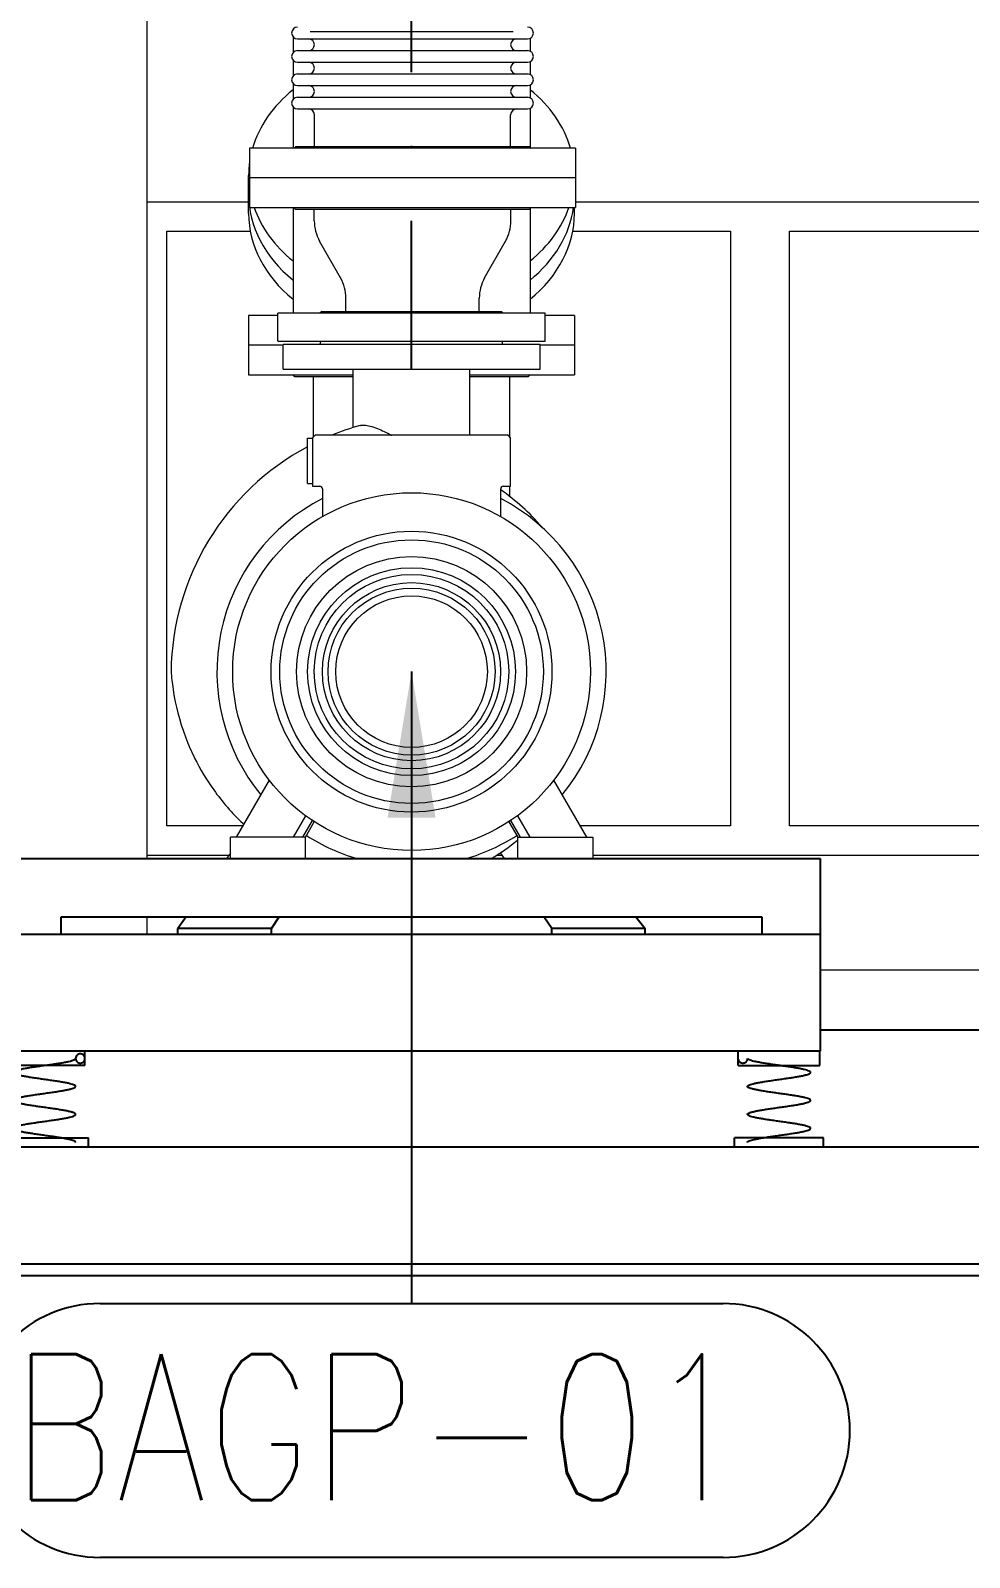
# Model space of a CAD drawing. Header units: millimetres. Extents: x -312439 to 477422, y -331570 to 212570.
# Drawn here: x 343406 to 344210, y 185863 to 187170 of the extents above; entities that cross this region are included whole.
import ezdxf

# ---------------------------------------------------------------- set-up
doc = ezdxf.new("R2010")
doc.units = ezdxf.units.MM
doc.linetypes.add('DASHDOT', pattern=[25.4, 12.7, -6.35, 0, -6.35])
doc.layers.add('ARCONDTEXTO', color=4, linetype='Continuous')
doc.layers.add('TEXTO FORMATO', color=4, linetype='Continuous')
doc.styles.add('ROMAND', font='ROMAND.SHX')
doc.styles.add('ROMANS', font='romans.shx', dxfattribs={"height": 187.5})
doc.dimstyles.new('1-50 (MILIMETRO)', dxfattribs={"dimscale": 0, "dimtxt": 125, "dimasz": 125, "dimexe": 100, "dimexo": 100, "dimgap": 50, "dimtad": 0, "dimdec": 0, "dimzin": 0, "dimdsep": 46, "dimtxsty": 'ROMAND', "dimcen": -390, "dimclrd": 1, "dimclre": 1, "dimclrt": 3, "dimadec": 0, "dimazin": 0, "dimtfac": 1, "dimtdec": 0, "dimtix": 1, "dimtmove": 2, "dimatfit": 2, "dimfxl": 1, "dimtvp": 1, "dimtolj": 1, "dimtzin": 0, "dimarcsym": 0})

msp = doc.modelspace()

# ---------------------------------------------------------------- linework, layer by layer
at = {"color": 3, "linetype": 'Continuous', "lineweight": 0, "extrusion": (0, 1, 0)}
for p, q in [((343505.189, 188409.804, 0), (343505.189, 186460.897, 0)), ((343505.189, 187023.055, 0), (343592.469, 187023.055, 0)), ((343872.319, 187023.055, 0), (344471.143, 187023.055, 0)), ((343522.458, 186998.055, 0), (343593.865, 186998.055, 0)), ((343522.458, 186488.897, 0), (343522.458, 186998.055, 0)), ((343870.073, 186998.055, 0), (344004.97, 186998.055, 0)), ((344004.97, 186998.055, 0), (344004.97, 186488.897, 0)), ((344055.443, 186998.055, 0), (344472.539, 186998.055, 0)), ((344055.443, 186488.897, 0), (344055.443, 186998.055, 0)), ((343617.469, 186925.747, 0), (343592.469, 186925.747, 0)), ((343592.469, 186925.747, 0), (343592.469, 186874.947, 0)), ((343846.469, 186927.697, 0), (343617.469, 186927.697, 0)), ((343617.469, 186903.897, 0), (343617.469, 186927.697, 0)), ((343655.069, 186929.297, 0), (343653.469, 186927.697, 0)), ((343655.069, 186929.297, 0), (343808.869, 186929.297, 0)), ((343808.869, 186929.297, 0), (343810.469, 186927.697, 0)), ((343846.469, 186903.897, 0), (343846.469, 186927.697, 0)), ((343871.469, 186925.747, 0), (343846.469, 186925.747, 0)), ((343871.469, 186925.747, 0), (343871.469, 186874.947, 0)), ((343621.969, 186900.347, 0), (343592.469, 186900.347, 0)), ((343617.469, 186903.897, 0), (343846.469, 186903.897, 0)), ((343841.969, 186900.897, 0), (343621.969, 186900.897, 0)), ((343621.969, 186879.897, 0), (343621.969, 186900.897, 0)), ((343653.969, 186900.897, 0), (343653.969, 186903.897, 0)), ((343809.969, 186900.897, 0), (343809.969, 186903.897, 0)), ((343841.969, 186879.897, 0), (343841.969, 186900.897, 0)), ((343871.469, 186900.347, 0), (343841.969, 186900.347, 0)), ((343621.969, 186879.897, 0), (343841.969, 186879.897, 0)), ((343681.969, 186829.908, 0), (343681.969, 186879.897, 0)), ((343781.969, 186823.321, 0), (343781.969, 186879.897, 0)), ((343592.469, 186874.947, 0), (343681.969, 186874.947, 0)), ((343632.069, 186873.347, 0), (343630.469, 186874.947, 0)), ((343681.969, 186873.347, 0), (343632.069, 186873.347, 0)), ((343647.819, 186873.347, 0), (343647.819, 186821.838, 0)), ((343781.969, 186874.947, 0), (343871.469, 186874.947, 0)), ((343831.869, 186873.347, 0), (343781.969, 186873.347, 0)), ((343816.119, 186821.838, 0), (343816.119, 186873.347, 0)), ((343831.869, 186873.347, 0), (343833.469, 186874.947, 0)), ((343642.757, 186782.109, 0), (343642.757, 186820.897, 0)), ((343642.757, 186820.897, 0), (343647.12, 186820.897, 0)), ((343649.302, 186823.321, 0), (343647.12, 186821.14, 0)), ((343647.12, 186821.14, 0), (343647.12, 186779.685, 0)), ((343814.636, 186823.321, 0), (343649.302, 186823.321, 0)), ((343816.817, 186821.14, 0), (343814.636, 186823.321, 0)), ((343816.817, 186779.685, 0), (343816.817, 186821.14, 0)), ((343642.757, 186782.109, 0), (343647.12, 186782.109, 0)), ((343647.12, 186779.685, 0), (343653.423, 186779.685, 0)), ((343655.605, 186777.503, 0), (343655.605, 186753.652, 0)), ((343808.333, 186753.652, 0), (343808.333, 186777.503, 0)), ((343810.514, 186779.685, 0), (343816.817, 186779.685, 0)), ((343816.119, 186770.779, 0), (343816.119, 186779.685, 0)), ((343581.957, 186479.079, 0), (343610.205, 186528.006, 0)), ((343881.981, 186479.079, 0), (343853.733, 186528.006, 0)), ((343587.625, 186488.897, 0), (343522.458, 186488.897, 0)), ((343641.216, 186497.531, 0), (343630.563, 186479.079, 0)), ((343638.96, 186479.079, 0), (343647.198, 186493.346, 0)), ((343641.06, 186479.079, 0), (343648.72, 186492.347, 0)), ((343815.217, 186492.347, 0), (343822.878, 186479.079, 0)), ((343816.74, 186493.346, 0), (343824.977, 186479.079, 0)), ((343822.722, 186497.531, 0), (343833.375, 186479.079, 0)), ((344004.97, 186488.897, 0), (343876.312, 186488.897, 0)), ((344466.299, 186488.897, 0), (344055.443, 186488.897, 0)), ((343576.817, 186460.897, 0), (343576.817, 186479.079, 0)), ((343641.06, 186479.079, 0), (343576.817, 186479.079, 0)), ((343641.06, 186460.897, 0), (343641.06, 186479.079, 0)), ((343822.878, 186460.897, 0), (343822.878, 186479.079, 0)), ((343822.878, 186479.079, 0), (343887.12, 186479.079, 0)), ((343887.12, 186479.079, 0), (343887.12, 186460.897, 0)), ((343505.189, 186463.897, 0), (343575.64, 186463.897, 0)), ((343576.817, 186465.596, 0), (343573.56, 186460.897, 0)), ((343805.073, 186463.897, 0), (343809.464, 186463.897, 0)), ((343808.219, 186465.742, 0), (343809.03, 186466.502, 0)), ((343811.488, 186460.897, 0), (343808.219, 186465.742, 0)), ((343887.12, 186463.897, 0), (344454.314, 186463.897, 0)), ((343505.189, 186410.897, 0), (343505.189, 186395.897, 0)), ((344081.969, 186365.536, 0), (344260.643, 186365.536, 0))]:
    msp.add_line(p, q, dxfattribs=at)
at = {"color": 6, "linetype": 'DASHDOT', "ltscale": 10}
msp.add_line((343731.969, 186879.897, 0), (343731.969, 188418.657, 0), dxfattribs=at)
at = {"color": 5, "linetype": 'Continuous', "lineweight": 0, "extrusion": (0, 1, 0)}
for p, q in [((343818.907, 187168.707, 0), (343645.031, 187168.707, 0)), ((343630.469, 187164.422, 0), (343630.469, 187150.818, 0)), ((343634.312, 187162.62, 0), (343831.326, 187162.62, 0)), ((343833.469, 187163.103, 0), (343833.469, 187152.137, 0)), ((343630.469, 187144.422, 0), (343630.469, 187130.818, 0)), ((343634.312, 187152.62, 0), (343831.326, 187152.62, 0)), ((343634.312, 187142.62, 0), (343831.326, 187142.62, 0)), ((343833.469, 187143.103, 0), (343833.469, 187132.137, 0)), ((343634.312, 187132.62, 0), (343831.326, 187132.62, 0)), ((343630.469, 187124.422, 0), (343630.469, 187110.818, 0)), ((343634.312, 187122.62, 0), (343831.326, 187122.62, 0)), ((343833.469, 187123.103, 0), (343833.469, 187112.137, 0)), ((343630.469, 187104.422, 0), (343630.469, 187068.997, 0)), ((343634.312, 187112.62, 0), (343831.326, 187112.62, 0)), ((343634.312, 187102.62, 0), (343831.326, 187102.62, 0)), ((343833.469, 187103.103, 0), (343833.469, 187069.847, 0)), ((343648.819, 187070.597, 0), (343648.819, 187097.62, 0)), ((343816.819, 187070.597, 0), (343816.819, 187097.62, 0)), ((343872.319, 187068.997, 0), (343593.319, 187068.997, 0)), ((343593.319, 187068.997, 0), (343593.319, 187018.197, 0)), ((343632.919, 187070.597, 0), (343631.319, 187068.997, 0)), ((343632.919, 187070.597, 0), (343832.719, 187070.597, 0)), ((343832.719, 187070.597, 0), (343834.319, 187068.997, 0)), ((343872.319, 187068.997, 0), (343872.319, 187018.197, 0)), ((343592.469, 187013.137, 0), (343592.469, 187045.791, 0)), ((343872.319, 187043.597, 0), (343593.319, 187043.597, 0)), ((343593.319, 187018.197, 0), (343872.319, 187018.197, 0)), ((343630.469, 187018.197, 0), (343630.469, 186927.697, 0)), ((343632.919, 187016.597, 0), (343631.319, 187018.197, 0)), ((343832.719, 187016.597, 0), (343632.919, 187016.597, 0)), ((343648.669, 187006.868, 0), (343648.669, 187016.597, 0)), ((343816.969, 187006.868, 0), (343816.969, 187016.597, 0)), ((343832.719, 187016.597, 0), (343834.319, 187018.197, 0)), ((343833.469, 187017.347, 0), (343833.469, 186927.697, 0)), ((343871.469, 187013.137, 0), (343871.469, 187018.197, 0)), ((343671.102, 186957.965, 0), (343653.236, 186989.529, 0)), ((343794.536, 186957.965, 0), (343812.402, 186989.529, 0)), ((343675.669, 186929.297, 0), (343675.669, 186940.626, 0)), ((343789.969, 186929.297, 0), (343789.969, 186940.626, 0))]:
    msp.add_line(p, q, dxfattribs=at)
at = {"extrusion": (0, 1, 0)}
for p, q in [((343381.969, 186460.897, 0), (344081.969, 186460.897, 0)), ((344081.969, 186460.897, 0), (344081.969, 186295.897, 0)), ((343431.969, 186395.897, 0), (343431.969, 186410.897, 0)), ((343431.969, 186410.897, 0), (344031.969, 186410.897, 0)), ((343538.901, 186410.897, 0), (343531.969, 186400.897, 0)), ((343611.969, 186400.897, 0), (343618.713, 186410.897, 0)), ((343851.969, 186400.897, 0), (343845.222, 186410.897, 0)), ((343924.028, 186410.897, 0), (343931.969, 186400.897, 0)), ((344031.969, 186410.897, 0), (344031.969, 186395.897, 0)), ((343531.969, 186395.897, 0), (343531.969, 186400.897, 0)), ((343611.969, 186400.897, 0), (343531.969, 186400.897, 0)), ((343611.969, 186395.897, 0), (343611.969, 186400.897, 0)), ((343851.969, 186395.897, 0), (343851.969, 186400.897, 0)), ((343931.969, 186400.897, 0), (343851.969, 186400.897, 0)), ((343931.969, 186395.897, 0), (343931.969, 186400.897, 0)), ((344081.969, 186395.897, 0), (343381.969, 186395.897, 0)), ((344260.643, 186313.897, 0), (344081.969, 186313.897, 0)), ((344081.969, 186295.897, 0), (343381.969, 186295.897, 0)), ((343452.31, 186283.647, 0), (343452.31, 186295.897, 0)), ((344011.627, 186283.647, 0), (344011.627, 186295.897, 0)), ((344081.627, 186283.647, 0), (344081.627, 186295.897, 0)), ((343452.31, 186283.647, 0), (343382.31, 186283.647, 0)), ((344011.627, 186283.647, 0), (344081.627, 186283.647, 0)), ((352378.512, 186213.897, 0), (341758.512, 186213.897, 0)), ((343379.31, 186221.897, 0), (343455.31, 186221.897, 0)), ((343455.31, 186213.897, 0), (343455.31, 186221.897, 0)), ((344008.627, 186213.897, 0), (344008.627, 186221.897, 0)), ((344084.627, 186221.897, 0), (344008.627, 186221.897, 0)), ((344084.627, 186213.897, 0), (344084.627, 186221.897, 0))]:
    msp.add_line(p, q, dxfattribs=at)
at = {"color": 1, "linetype": 'Continuous', "extrusion": (-1.0019e-18, -8.79619e-33, -1)}
msp.add_line((352378.512, 186213.897, 0), (341758.512, 186213.897, 0), dxfattribs=at)
at = {"color": 1, "linetype": 'Continuous', "extrusion": (0, 1, 0)}
msp.add_line((341758.512, 186113.897, 0), (352378.512, 186113.897, 0), dxfattribs=at)
at = {"color": 1, "linetype": 'Continuous', "extrusion": (-1.30866e-18, -6.9466e-33, -1)}
msp.add_line((341758.512, 186103.897, 0), (352378.512, 186103.897, 0), dxfattribs=at)
at = {"color": 1, "elevation": 0}
for points in [[(343465.292, 186079.953), (343998.646, 186079.953)], [(343998.646, 185862.547), (343465.292, 185862.547)]]:
    msp.add_lwpolyline(points, dxfattribs=at)
at = {"color": 3, "linetype": 'Continuous', "lineweight": 0}
for radius in [153.152, 120.242, 112.848, 98.507, 89, 83.281, 76.238, 71.519, 64.902]:
    msp.add_circle((343731.969, 186620.897, 0), radius, dxfattribs=at)
at = {"color": 5, "linetype": 'Continuous', "lineweight": 0}
for centre, radius, start, end in [((343634.312, 187167.62, 0), 5, 90, 270), ((343831.326, 187167.62, 0), 5, 270, 90), ((343643.819, 187157.62, 0), 5, 270, 90), ((343821.819, 187157.62, 0), 5, 90, 270), ((343634.312, 187147.62, 0), 5, 90, 270), ((343643.819, 187137.62, 0), 5, 270, 90), ((343821.819, 187137.62, 0), 5, 90, 270), ((343831.326, 187147.62, 0), 5, 270, 90), ((343634.312, 187127.62, 0), 5, 90, 270), ((343831.326, 187127.62, 0), 5, 270, 90), ((343643.819, 187117.62, 0), 5, 270, 90), ((343821.819, 187117.62, 0), 5, 90, 270), ((343634.312, 187107.62, 0), 5, 90, 270), ((343643.819, 187097.62, 0), 5, 0, 90), ((343821.819, 187097.62, 0), 5, 90, 180), ((343831.326, 187107.62, 0), 5, 270, 90), ((343683.869, 187006.868, 0), 35.2, 180, 209.511499), ((343781.769, 187006.868, 0), 35.2, 330.488501, 0), ((343640.469, 186940.626, 0), 35.2, 0, 29.511499), ((343825.169, 186940.626, 0), 35.2, 150.488501, 180)]:
    msp.add_arc(centre, radius, start, end, dxfattribs=at)
at = {"color": 3, "linetype": 'Continuous', "lineweight": 0}
for centre, radius, start, end in [((343747.733, 186618.189, 0), 221.697, 105.637901, 112.289289), ((343747.733, 186618.189, 0), 221.697, 118.262652, 179.300197), ((343653.423, 186777.503, 0), 2.182, 0, 90), ((343810.514, 186777.503, 0), 2.182, 90, 180), ((343705.266, 186626.692, 0), 181.795, 40.471026, 55.463146), ((343731.969, 186620.897, 0), 166.667, 117.269846, 219.265913), ((343731.969, 186620.897, 0), 166.667, 320.734087, 62.730154), ((343731.969, 186620.897, 0), 166.667, 237.310526, 253.739795), ((343731.969, 186620.897, 0), 166.667, 286.260205, 302.689474), ((343709.253, 186613.739, 0), 177.86, 300.757307, 309.705728)]:
    msp.add_arc(centre, radius, start, end, dxfattribs=at)
at = {"color": 1}
for centre, start, end in [((343465.292, 185971.25, 0), 90, 270), ((343998.646, 185971.25, 0), 270, 90)]:
    msp.add_arc(centre, 108.703, start, end, dxfattribs=at)
at = {"color": 5, "linetype": 'Continuous', "lineweight": 0}
for centre, start_param, end_param in [((343731.969, 187045.791, 0), 5.52720378, 6.06428269), ((343731.969, 187045.791, 0), 3.36049527, 3.89757418), ((343731.969, 187045.791, 0), 6.17273724, 6.28318531), ((343731.969, 187045.791, 0), 0, 0.11044807), ((343731.969, 187029.464, 0), 0, 0.75598152), ((343731.969, 187013.137, 0), 0, 0.75598152), ((343731.969, 187045.791, 0), 0.26117467, 0.75598152), ((343731.969, 187029.464, 0), 2.38561113, 3.03596307), ((343731.969, 187045.791, 0), 2.38561113, 2.88041798), ((343731.969, 187013.137, 0), 2.38561113, 3.14159265)]:
    msp.add_ellipse(centre, major_axis=(-139.5, 0), ratio=0.76604444, start_param=start_param, end_param=end_param, dxfattribs=at)
at = {"color": 3, "linetype": 'Continuous', "lineweight": 0}
for points, knots in [([(343687.973, 186831.68, 0), (343689.055, 186831.983, 0), (343690.281, 186832.08, 0), (343693.112, 186831.918, 0), (343694.726, 186831.629, 0), (343698.461, 186830.651, 0), (343700.607, 186829.909, 0), (343706.582, 186827.501, 0), (343710.563, 186825.559, 0), (343714.652, 186823.357, 0), (343714.685, 186823.339, 0), (343714.717, 186823.321, 0)], [168.09949629, 168.09949629, 168.09949629, 168.09949629, 175.77078986, 175.77078986, 184.10088571, 184.10088571, 193.77178172, 193.77178172, 209.89180382, 209.89180382, 210.0221139, 210.0221139, 210.0221139, 210.0221139]), ([(343526.053, 186620.897, 0), (343526.053, 186620.897, 0), (343526.053, 186620.894, 0), (343526.056, 186620.862, 0), (343526.062, 186620.775, 0), (343526.084, 186620.465, 0), (343526.104, 186620.204, 0), (343526.168, 186619.366, 0), (343526.227, 186618.647, 0), (343526.552, 186614.909, 0), (343527.074, 186609.647, 0), (343529.758, 186593.228, 0), (343532.741, 186579.626, 0), (343540.907, 186558.297, 0), (343543.422, 186552.555, 0), (343550.92, 186537.429, 0), (343556.397, 186528.295, 0), (343569.927, 186509.368, 0), (343578.238, 186499.81, 0), (343587.731, 186490.798, 0), (343588.052, 186490.495, 0), (343588.374, 186490.193, 0)], [312.18243486, 312.18243486, 312.18243486, 312.18243486, 312.5061084, 312.5061084, 313.97692133, 313.97692133, 316.02215765, 316.02215765, 319.97242916, 319.97242916, 337.63409877, 337.63409877, 364.36126461, 364.36126461, 374.43354086, 374.43354086, 391.47319629, 391.47319629, 411.67027437, 411.67027437, 412.3749141, 412.3749141, 412.3749141, 412.3749141])]:
    msp.add_open_spline(points, degree=3, knots=knots, dxfattribs=at)
for points, knots in [([(343444.31, 186289.772, 0), (343444.31, 186290.366, 0), (343444.583, 186291.554, 0), (343445.444, 186292.625, 0), (343446.178, 186293.141, 0), (343446.702, 186293.428, 0), (343447.697, 186293.775, 0), (343448.822, 186293.775, 0), (343449.777, 186293.481, 0), (343450.498, 186293.137, 0), (343451.129, 186292.638, 0), (343451.628, 186292.017, 0), (343452.028, 186291.329, 0), (343452.325, 186290.373, 0), (343452.325, 186289.172, 0), (343451.969, 186288.024, 0), (343451.287, 186287.031, 0), (343450.498, 186286.407, 0), (343449.777, 186286.063, 0), (343449.204, 186285.887, 0), (343448.611, 186285.798, 0), (343447.81, 186285.798, 0), (343446.827, 186286.021, 0), (343445.604, 186286.721, 0), (343444.775, 186287.752, 0), (343444.378, 186288.881, 0), (343444.31, 186289.475, 0), (343444.31, 186289.772, 0)], [0, 0, 0, 0, 0.44879895, 0.8975979, 1.00979764, 1.12199738, 1.34639685, 1.7951958, 1.94479545, 2.0943951, 2.3935944, 2.54319405, 2.6927937, 2.991993, 3.2911923, 3.5903916, 3.8895909, 4.1887902, 4.33838985, 4.48798951, 4.63758916, 4.78718881, 5.08638811, 5.38558741, 5.83438636, 6.05878583, 6.28318531, 6.28318531, 6.28318531, 6.28318531]), ([(343444.31, 186217.897, 0), (343444.31, 186218.109, 0), (343444.051, 186218.533, 0), (343442.945, 186219.17, 0), (343441.102, 186219.806, 0), (343438.62, 186220.442, 0), (343435.527, 186221.078, 0), (343431.944, 186221.714, 0), (343427.942, 186222.351, 0), (343423.653, 186222.987, 0), (343419.184, 186223.623, 0), (343414.663, 186224.259, 0), (343410.219, 186224.896, 0), (343405.965, 186225.532, 0), (343402.69, 186226.062, 0), (343400.278, 186226.486, 0), (343398.02, 186226.91, 0), (343395.54, 186227.44, 0), (343393.148, 186228.077, 0), (343391.438, 186228.713, 0), (343390.445, 186229.349, 0), (343390.195, 186229.985, 0), (343390.702, 186230.621, 0), (343391.945, 186231.258, 0), (343393.57, 186231.788, 0), (343395.192, 186232.212, 0), (343397.026, 186232.636, 0), (343399.67, 186233.166, 0), (343403.339, 186233.803, 0), (343407.395, 186234.439, 0), (343411.724, 186235.075, 0), (343415.464, 186235.605, 0), (343418.47, 186236.029, 0), (343420.715, 186236.347, 0), (343422.938, 186236.666, 0), (343425.122, 186236.984, 0), (343427.252, 186237.302, 0), (343429.997, 186237.726, 0), (343433.223, 186238.256, 0), (343436.649, 186238.892, 0), (343439.541, 186239.529, 0), (343441.812, 186240.165, 0), (343443.407, 186240.801, 0), (343444.271, 186241.437, 0), (343444.371, 186241.967, 0), (343444.076, 186242.392, 0), (343443.665, 186242.71, 0), (343443.072, 186243.028, 0), (343442.304, 186243.346, 0), (343441.361, 186243.664, 0), (343439.872, 186244.088, 0), (343438.071, 186244.512, 0), (343435.99, 186244.936, 0), (343433.728, 186245.361, 0), (343431.235, 186245.785, 0), (343428.558, 186246.209, 0), (343426.469, 186246.527, 0), (343424.317, 186246.845, 0), (343422.118, 186247.163, 0), (343419.885, 186247.481, 0), (343416.884, 186247.905, 0), (343413.877, 186248.33, 0), (343410.928, 186248.754, 0), (343408.042, 186249.178, 0), (343405.27, 186249.602, 0), (343402.676, 186250.026, 0), (343400.222, 186250.45, 0), (343397.993, 186250.874, 0), (343396.037, 186251.299, 0), (343394.288, 186251.723, 0), (343392.846, 186252.147, 0), (343391.746, 186252.571, 0), (343391.107, 186252.889, 0), (343390.647, 186253.207, 0), (343390.368, 186253.525, 0), (343390.275, 186253.844, 0), (343390.413, 186254.268, 0), (343391.045, 186254.798, 0), (343392.536, 186255.434, 0), (343394.717, 186256.07, 0), (343397.521, 186256.707, 0), (343400.878, 186257.343, 0), (343404.69, 186257.979, 0), (343408.853, 186258.615, 0), (343413.251, 186259.251, 0), (343417.01, 186259.782, 0), (343420.011, 186260.206, 0), (343422.986, 186260.63, 0), (343426.622, 186261.16, 0), (343430.72, 186261.796, 0), (343434.453, 186262.432, 0), (343437.705, 186263.069, 0), (343440.392, 186263.705, 0), (343442.438, 186264.341, 0), (343443.785, 186264.977, 0), (343444.399, 186265.614, 0), (343444.259, 186266.25, 0), (343443.37, 186266.886, 0), (343441.758, 186267.522, 0), (343439.467, 186268.158, 0), (343436.56, 186268.795, 0), (343433.12, 186269.431, 0), (343429.239, 186270.067, 0), (343425.028, 186270.703, 0), (343420.602, 186271.34, 0), (343416.084, 186271.976, 0), (343411.601, 186272.612, 0), (343407.276, 186273.248, 0), (343403.23, 186273.884, 0), (343399.575, 186274.521, 0), (343396.413, 186275.157, 0), (343393.832, 186275.793, 0), (343392.222, 186276.323, 0), (343391.289, 186276.747, 0), (343390.593, 186277.172, 0), (343390.276, 186277.596, 0), (343390.328, 186278.02, 0), (343390.628, 186278.444, 0), (343391.48, 186278.974, 0), (343393.206, 186279.61, 0), (343395.612, 186280.247, 0), (343398.612, 186280.883, 0), (343402.143, 186281.519, 0), (343405.423, 186282.049, 0), (343408.211, 186282.473, 0), (343411.082, 186282.898, 0), (343414.79, 186283.428, 0), (343419.311, 186284.064, 0), (343423.776, 186284.7, 0), (343428.059, 186285.336, 0), (343432.051, 186285.973, 0), (343435.621, 186286.609, 0), (343438.698, 186287.245, 0), (343441.163, 186287.881, 0), (343442.986, 186288.517, 0), (343444.062, 186289.148, 0), (343444.31, 186289.566, 0), (343444.31, 186289.772, 0)], [0, 0, 0, 0, 0.16685163, 0.33370325, 0.50055488, 0.66740651, 0.83425813, 1.00110976, 1.16796139, 1.33481301, 1.50166464, 1.66851626, 1.83536789, 2.00221952, 2.16907114, 2.25249696, 2.33592277, 2.5027744, 2.66962602, 2.83647765, 3.00332928, 3.1701809, 3.33703253, 3.50388416, 3.67073578, 3.7541616, 3.83758741, 4.00443904, 4.17129066, 4.33814229, 4.50499391, 4.67184554, 4.75527135, 4.83869717, 4.92212298, 5.00554879, 5.08897461, 5.17240042, 5.33925205, 5.50610367, 5.6729553, 5.83980693, 6.00665855, 6.17351018, 6.34036181, 6.42378762, 6.50721343, 6.59063925, 6.67406506, 6.75749087, 6.84091669, 7.00776831, 7.09119413, 7.17461994, 7.34147156, 7.42489738, 7.50832319, 7.591749, 7.67517482, 7.75860063, 7.84202644, 8.00887807, 8.09230388, 8.1757297, 8.34258132, 8.42600714, 8.50943295, 8.67628458, 8.75971039, 8.8431362, 9.00998783, 9.09341364, 9.17683946, 9.26026527, 9.34369108, 9.4271169, 9.51054271, 9.67739434, 9.84424596, 10.01109759, 10.17794921, 10.34480084, 10.51165247, 10.67850409, 10.84535572, 11.01220735, 11.09563316, 11.17905897, 11.3459106, 11.51276223, 11.67961385, 11.84646548, 12.01331711, 12.18016873, 12.34702036, 12.51387199, 12.68072361, 12.84757524, 13.01442687, 13.18127849, 13.34813012, 13.51498174, 13.68183337, 13.848685, 14.01553662, 14.18238825, 14.34923988, 14.5160915, 14.68294313, 14.84979476, 15.01664638, 15.18349801, 15.35034964, 15.43377545, 15.51720126, 15.68405289, 15.7674787, 15.85090452, 16.01775614, 16.18460777, 16.35145939, 16.51831102, 16.68516265, 16.85201427, 16.93544009, 17.0188659, 17.18571753, 17.35256915, 17.51942078, 17.68627241, 17.85312403, 18.01997566, 18.18682729, 18.35367891, 18.52053054, 18.68738217, 18.84955592, 18.84955592, 18.84955592, 18.84955592]), ([(344011.747, 186288.81, 0), (344011.813, 186288.548, 0), (344012.041, 186287.918, 0), (344012.651, 186287.031, 0), (344013.439, 186286.407, 0), (344014.16, 186286.063, 0), (344014.734, 186285.887, 0), (344015.327, 186285.798, 0), (344016.127, 186285.798, 0), (344017.11, 186286.021, 0), (344018.334, 186286.721, 0), (344019.163, 186287.752, 0), (344019.559, 186288.881, 0), (344019.627, 186289.475, 0), (344019.627, 186289.772, 0)], [3.38646129, 3.38646129, 3.38646129, 3.38646129, 3.5903916, 3.8895909, 4.1887902, 4.33838985, 4.48798951, 4.63758916, 4.78718881, 5.08638811, 5.38558741, 5.83438636, 6.05878583, 6.28318531, 6.28318531, 6.28318531, 6.28318531]), ([(344019.628, 186217.897, 0), (344019.628, 186218.109, 0), (344019.886, 186218.533, 0), (344020.993, 186219.17, 0), (344022.835, 186219.806, 0), (344025.318, 186220.442, 0), (344028.411, 186221.078, 0), (344031.994, 186221.714, 0), (344035.995, 186222.351, 0), (344040.284, 186222.987, 0), (344044.754, 186223.623, 0), (344049.275, 186224.259, 0), (344053.718, 186224.896, 0), (344057.972, 186225.532, 0), (344061.248, 186226.062, 0), (344063.66, 186226.486, 0), (344065.917, 186226.91, 0), (344068.398, 186227.44, 0), (344070.79, 186228.077, 0), (344072.5, 186228.713, 0), (344073.493, 186229.349, 0), (344073.742, 186229.985, 0), (344073.236, 186230.621, 0), (344071.992, 186231.258, 0), (344070.367, 186231.788, 0), (344068.745, 186232.212, 0), (344066.912, 186232.636, 0), (344064.268, 186233.166, 0), (344060.599, 186233.803, 0), (344056.543, 186234.439, 0), (344052.214, 186235.075, 0), (344048.474, 186235.605, 0), (344045.468, 186236.029, 0), (344043.222, 186236.347, 0), (344041, 186236.666, 0), (344038.816, 186236.984, 0), (344036.686, 186237.302, 0), (344033.94, 186237.726, 0), (344030.715, 186238.256, 0), (344027.289, 186238.892, 0), (344024.396, 186239.529, 0), (344022.126, 186240.165, 0), (344020.531, 186240.801, 0), (344019.666, 186241.437, 0), (344019.566, 186241.967, 0), (344019.862, 186242.392, 0), (344020.273, 186242.71, 0), (344020.866, 186243.028, 0), (344021.633, 186243.346, 0), (344022.577, 186243.664, 0), (344024.066, 186244.088, 0), (344025.866, 186244.512, 0), (344027.948, 186244.936, 0), (344030.21, 186245.361, 0), (344032.703, 186245.785, 0), (344035.38, 186246.209, 0), (344037.469, 186246.527, 0), (344039.621, 186246.845, 0), (344041.82, 186247.163, 0), (344044.053, 186247.481, 0), (344047.054, 186247.905, 0), (344050.061, 186248.33, 0), (344053.009, 186248.754, 0), (344055.896, 186249.178, 0), (344058.667, 186249.602, 0), (344061.262, 186250.026, 0), (344063.716, 186250.45, 0), (344065.945, 186250.874, 0), (344067.9, 186251.299, 0), (344069.65, 186251.723, 0), (344071.091, 186252.147, 0), (344072.191, 186252.571, 0), (344072.831, 186252.889, 0), (344073.291, 186253.207, 0), (344073.57, 186253.525, 0), (344073.663, 186253.844, 0), (344073.524, 186254.268, 0), (344072.892, 186254.798, 0), (344071.402, 186255.434, 0), (344069.221, 186256.07, 0), (344066.417, 186256.707, 0), (344063.059, 186257.343, 0), (344059.248, 186257.979, 0), (344055.084, 186258.615, 0), (344050.687, 186259.251, 0), (344046.928, 186259.782, 0), (344043.927, 186260.206, 0), (344040.952, 186260.63, 0), (344037.316, 186261.16, 0), (344033.218, 186261.796, 0), (344029.484, 186262.432, 0), (344026.233, 186263.069, 0), (344023.546, 186263.705, 0), (344021.5, 186264.341, 0), (344020.152, 186264.977, 0), (344019.539, 186265.614, 0), (344019.679, 186266.25, 0), (344020.567, 186266.886, 0), (344022.179, 186267.522, 0), (344024.47, 186268.158, 0), (344027.377, 186268.795, 0), (344030.818, 186269.431, 0), (344034.699, 186270.067, 0), (344038.91, 186270.703, 0), (344043.336, 186271.34, 0), (344047.854, 186271.976, 0), (344052.337, 186272.612, 0), (344056.662, 186273.248, 0), (344060.708, 186273.884, 0), (344064.363, 186274.521, 0), (344067.525, 186275.157, 0), (344070.106, 186275.793, 0), (344071.716, 186276.323, 0), (344072.648, 186276.747, 0), (344073.344, 186277.172, 0), (344073.662, 186277.596, 0), (344073.61, 186278.02, 0), (344073.31, 186278.444, 0), (344072.458, 186278.974, 0), (344070.732, 186279.61, 0), (344068.326, 186280.247, 0), (344065.326, 186280.883, 0), (344061.795, 186281.519, 0), (344058.515, 186282.049, 0), (344055.727, 186282.473, 0), (344052.855, 186282.898, 0), (344049.148, 186283.428, 0), (344044.627, 186284.064, 0), (344040.161, 186284.7, 0), (344035.879, 186285.336, 0), (344031.887, 186285.973, 0), (344028.317, 186286.609, 0), (344025.24, 186287.245, 0), (344022.775, 186287.881, 0), (344020.952, 186288.517, 0), (344019.876, 186289.148, 0), (344019.627, 186289.566, 0), (344019.627, 186289.772, 0)], [0, 0, 0, 0, 0.16685163, 0.33370325, 0.50055488, 0.66740651, 0.83425813, 1.00110976, 1.16796139, 1.33481301, 1.50166464, 1.66851626, 1.83536789, 2.00221952, 2.16907114, 2.25249696, 2.33592277, 2.5027744, 2.66962602, 2.83647765, 3.00332928, 3.1701809, 3.33703253, 3.50388416, 3.67073578, 3.7541616, 3.83758741, 4.00443904, 4.17129066, 4.33814229, 4.50499391, 4.67184554, 4.75527135, 4.83869717, 4.92212298, 5.00554879, 5.08897461, 5.17240042, 5.33925205, 5.50610367, 5.6729553, 5.83980693, 6.00665855, 6.17351018, 6.34036181, 6.42378762, 6.50721343, 6.59063925, 6.67406506, 6.75749087, 6.84091669, 7.00776831, 7.09119413, 7.17461994, 7.34147156, 7.42489738, 7.50832319, 7.591749, 7.67517482, 7.75860063, 7.84202644, 8.00887807, 8.09230388, 8.1757297, 8.34258132, 8.42600714, 8.50943295, 8.67628458, 8.75971039, 8.8431362, 9.00998783, 9.09341364, 9.17683946, 9.26026527, 9.34369108, 9.4271169, 9.51054271, 9.67739434, 9.84424596, 10.01109759, 10.17794921, 10.34480084, 10.51165247, 10.67850409, 10.84535572, 11.01220735, 11.09563316, 11.17905897, 11.3459106, 11.51276223, 11.67961385, 11.84646548, 12.01331711, 12.18016873, 12.34702036, 12.51387199, 12.68072361, 12.84757524, 13.01442687, 13.18127849, 13.34813012, 13.51498174, 13.68183337, 13.848685, 14.01553662, 14.18238825, 14.34923988, 14.5160915, 14.68294313, 14.84979476, 15.01664638, 15.18349801, 15.35034964, 15.43377545, 15.51720126, 15.68405289, 15.7674787, 15.85090452, 16.01775614, 16.18460777, 16.35145939, 16.51831102, 16.68516265, 16.85201427, 16.93544009, 17.0188659, 17.18571753, 17.35256915, 17.51942078, 17.68627241, 17.85312403, 18.01997566, 18.18682729, 18.35367891, 18.52053054, 18.68738217, 18.84955592, 18.84955592, 18.84955592, 18.84955592])]:
    msp.add_open_spline(points, degree=3, knots=knots)

# ---------------------------------------------------------------- texts
at = {"layer": 'ARCONDTEXTO', "color": 3, "linetype": 'Continuous', "lineweight": -3, "style": 'ROMANS', "width": 0.8}
msp.add_text('BAGP-01', height=125, dxfattribs=at).set_placement((343389.123, 185911.527, 0))

# ---------------------------------------------------------------- leaders
at = {"layer": 'TEXTO FORMATO'}
msp.add_leader([(343731.969, 186620.897, 0), (343731.969, 186313.311, 0), (343731.969, 186079.953, 0)], dimstyle='1-50 (MILIMETRO)', override={"dimscale": 1}, dxfattribs=at)

doc.saveas('drawing.dxf')
